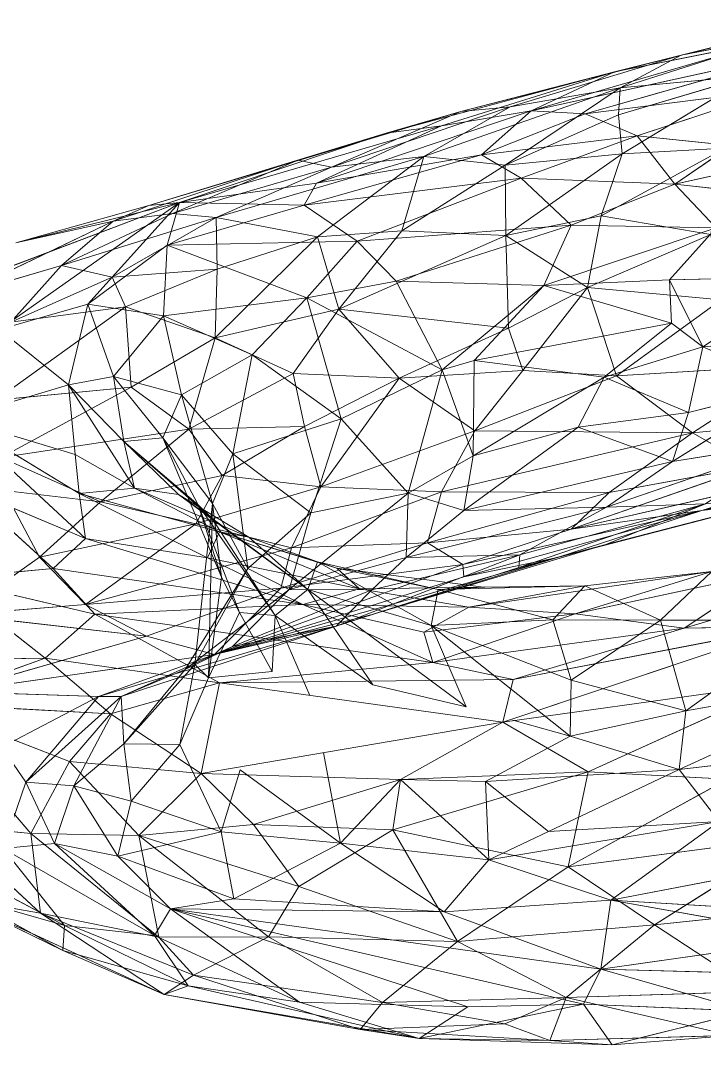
# Model space of a CAD drawing. Header units: inches. Extents: x -1767 to 184, y -1065 to 157.
# Drawn here: x -797.996 to -797.608, y -230.459 to -229.867 of the extents above; entities that cross this region are included whole.
import ezdxf

# ---------------------------------------------------------------- set-up
doc = ezdxf.new("R2010")
doc.units = ezdxf.units.IN
doc.header["$MEASUREMENT"] = 0
for name, color, linetype, lineweight in [('A-DETL-GENF', 92, 'Continuous', 9), ('E-LITE-EQPM', 33, 'Continuous', 9), ('G-IMPT', 8, 'Continuous', 9)]:
    doc.layers.add(name, color=color, linetype=linetype, lineweight=lineweight)

# ---------------------------------------------------------------- blocks, each defined once
blk = doc.blocks.new('flos_pendant16 - flos_pendant - 3D View - _3D__dwg_FLOS_AIM_Pendant_Lamps_dwg-2425-_3D_-V18-FIRST FLOOR')
at = {"layer": 'G-IMPT'}
for p, q in [((52.9159, 19.3744), (53.1001, 19.4019)), ((53.1001, 19.4019), (52.9407, 19.4046)), ((53.1826, 19.3881), (52.9407, 19.4046)), ((52.9407, 19.4046), (53.1551, 19.3331)), ((53.3558, 19.3689), (53.1001, 19.4019)), ((53.1331, 19.3441), (53.1001, 19.4019)), ((53.1826, 19.3881), (53.1001, 19.4019)), ((53.1826, 19.3881), (53.1551, 19.3331)), ((53.3558, 19.3689), (53.1826, 19.3881)), ((53.4328, 19.3496), (53.1826, 19.3881)), ((53.1826, 19.3881), (53.2403, 19.3606)), ((53.1056, 19.3001), (52.9159, 19.3744)), ((53.1331, 19.3441), (52.9159, 19.3744)), ((53.3558, 19.3689), (53.1331, 19.3441)), ((53.2403, 19.3606), (53.1551, 19.3331)), ((53.4328, 19.3496), (53.2403, 19.3606)), ((53.3998, 19.3166), (53.2403, 19.3606)), ((53.3558, 19.3689), (53.2871, 19.3331)), ((53.3558, 19.3689), (53.4328, 19.3496)), ((53.6555, 19.2699), (53.3558, 19.3689)), ((53.5098, 19.3056), (53.3558, 19.3689)), ((53.6885, 19.2781), (53.3558, 19.3689)), ((53.1551, 19.3331), (52.9022, 19.3496)), ((53.0286, 19.2479), (52.9022, 19.3496)), ((53.4328, 19.3496), (53.3998, 19.3166)), ((53.6885, 19.2781), (53.4328, 19.3496)), ((53.6472, 19.2561), (53.4328, 19.3496)), ((53.1056, 19.3001), (52.7702, 19.3414)), ((53.1551, 19.3331), (53.0286, 19.2479)), ((53.1056, 19.3001), (53.1331, 19.3441)), ((53.6692, 19.1654), (53.1331, 19.3441)), ((53.2871, 19.3331), (53.1331, 19.3441)), ((53.3998, 19.3166), (53.1551, 19.3331)), ((53.2926, 19.2452), (53.1551, 19.3331)), ((53.6692, 19.1654), (53.2871, 19.3331)), ((53.5098, 19.3056), (53.2871, 19.3331)), ((53.3998, 19.3166), (53.2926, 19.2452)), ((53.6472, 19.2561), (53.3998, 19.3166)), ((53.5428, 19.2149), (53.3998, 19.3166)), ((53.694, 19.1984), (53.5098, 19.3056)), ((53.6692, 19.1654), (53.5098, 19.3056)), ((53.6555, 19.2699), (53.5098, 19.3056)), ((53.1056, 19.3001), (52.8087, 19.2864)), ((53.0836, 19.2094), (53.1056, 19.3001)), ((53.6692, 19.1654), (53.1056, 19.3001)), ((53.3063, 19.2039), (53.1056, 19.3001)), ((53.0836, 19.2094), (52.8087, 19.2864)), ((53.6885, 19.2781), (53.6472, 19.2561)), ((53.6555, 19.2699), (53.6885, 19.2781)), ((53.8177, 19.2067), (53.6885, 19.2781)), ((53.9524, 19.1242), (53.6885, 19.2781)), ((53.8424, 19.1544), (53.6885, 19.2781)), ((53.694, 19.1984), (53.6555, 19.2699)), ((53.8122, 19.1737), (53.6555, 19.2699)), ((53.8177, 19.2067), (53.6555, 19.2699)), ((53.6472, 19.2561), (53.5428, 19.2149)), ((53.8424, 19.1544), (53.6472, 19.2561)), ((53.6472, 19.2561), (53.6885, 19.2012)), ((52.729, 19.2452), (53.0286, 19.2479)), ((52.8334, 19.1489), (53.0286, 19.2479)), ((53.0836, 19.2094), (52.8912, 19.2397)), ((53.2926, 19.2452), (53.0286, 19.2479)), ((53.0286, 19.2479), (53.1359, 19.1599)), ((53.2926, 19.2452), (53.1359, 19.1599)), ((53.5428, 19.2149), (53.2926, 19.2452)), ((53.496, 19.1517), (53.2926, 19.2452)), ((53.2926, 19.2452), (53.3641, 19.0884)), ((53.0836, 19.2094), (52.7867, 19.1819)), ((53.0836, 19.2094), (52.9297, 19.1187)), ((53.3063, 19.2039), (53.0836, 19.2094)), ((53.2403, 19.1407), (53.0836, 19.2094)), ((53.5428, 19.2149), (53.496, 19.1517)), ((53.6885, 19.2012), (53.5428, 19.2149)), ((53.7022, 19.0637), (53.5428, 19.2149)), ((53.3063, 19.2039), (53.2403, 19.1407)), ((53.6692, 19.1654), (53.3063, 19.2039)), ((53.4355, 19.0994), (53.3063, 19.2039)), ((53.3063, 19.2039), (53.584, 19.1599)), ((53.694, 19.1984), (53.6692, 19.1654)), ((53.8452, 19.0472), (53.6885, 19.2012)), ((53.8424, 19.1544), (53.6885, 19.2012)), ((53.6885, 19.2012), (53.7022, 19.0637)), ((53.8837, 19.0637), (53.694, 19.1984)), ((53.8149, 19.0637), (53.694, 19.1984)), ((53.694, 19.1984), (53.8122, 19.1737)), ((53.8122, 19.1737), (53.8177, 19.2067)), ((53.9524, 19.1242), (53.8177, 19.2067)), ((53.9387, 19.1242), (53.8177, 19.2067)), ((53.6692, 19.1654), (53.584, 19.1599)), ((53.8149, 19.0637), (53.6692, 19.1654)), ((53.7325, 19.0884), (53.6692, 19.1654)), ((53.8837, 19.0637), (53.8122, 19.1737)), ((53.9249, 19.0994), (53.8122, 19.1737)), ((53.9387, 19.1242), (53.8122, 19.1737)), ((52.8334, 19.1489), (53.1359, 19.1599)), ((52.9132, 19.0637), (53.1359, 19.1599)), ((53.0974, 19.0362), (53.1359, 19.1599)), ((53.3641, 19.0884), (53.1359, 19.1599)), ((53.496, 19.1517), (53.3641, 19.0884)), ((53.4355, 19.0994), (53.584, 19.1599)), ((53.7022, 19.0637), (53.496, 19.1517)), ((53.5483, 19.0637), (53.496, 19.1517)), ((53.5922, 19.0692), (53.584, 19.1599)), ((53.7325, 19.0884), (53.584, 19.1599)), ((53.9524, 19.1242), (53.8424, 19.1544)), ((53.9579, 19.0252), (53.8424, 19.1544)), ((53.8452, 19.0472), (53.8424, 19.1544)), ((53.2403, 19.1407), (52.9297, 19.1187)), ((53.2403, 19.1407), (53.1579, 19.1104)), ((53.2403, 19.1407), (53.2348, 19.0362)), ((53.4355, 19.0994), (53.2403, 19.1407)), ((53.3476, 19.0225), (53.2403, 19.1407)), ((53.1579, 19.1104), (52.9297, 19.1187)), ((52.9764, 19.0445), (52.9297, 19.1187)), ((53.1579, 19.1104), (52.9764, 19.0445)), ((53.2348, 19.0362), (53.1579, 19.1104)), ((53.4355, 19.0994), (53.3476, 19.0225)), ((53.5922, 19.0692), (53.4355, 19.0994)), ((53.5593, 18.9895), (53.4355, 19.0994)), ((53.4355, 19.0994), (53.4465, 18.9772)), ((53.3641, 19.0884), (53.0974, 19.0362)), ((53.3476, 19.0225), (53.3641, 19.0884)), ((53.5483, 19.0637), (53.3641, 19.0884)), ((53.5922, 19.0692), (53.7325, 19.0884)), ((53.7077, 19.017), (53.7325, 19.0884)), ((53.7819, 18.9895), (53.7325, 19.0884)), ((53.8149, 19.0637), (53.7325, 19.0884)), ((53.5922, 19.0692), (53.5593, 18.9895)), ((53.6362, 18.9482), (53.5922, 19.0692)), ((53.7077, 19.017), (53.5922, 19.0692)), ((52.9132, 19.0637), (53.0974, 19.0362)), ((53.5483, 19.0637), (53.3476, 19.0225)), ((53.6115, 18.9895), (53.5483, 19.0637)), ((53.7022, 19.0637), (53.5483, 19.0637)), ((53.6115, 18.9895), (53.7022, 19.0637)), ((53.8452, 19.0472), (53.7022, 19.0637)), ((53.7847, 18.9565), (53.7022, 19.0637)), ((53.7819, 18.9895), (53.8149, 19.0637)), ((53.8452, 18.9785), (53.8149, 19.0637)), ((53.8837, 19.0637), (53.8149, 19.0637)), ((53.8452, 18.9785), (53.8837, 19.0637)), ((52.9764, 19.0445), (52.6905, 18.9455)), ((52.9764, 19.0445), (52.6987, 19.039)), ((52.9764, 19.0445), (52.9599, 18.9675)), ((53.1166, 18.9867), (52.9764, 19.0445)), ((53.2348, 19.0362), (52.9764, 19.0445)), ((53.8452, 19.0472), (53.7847, 18.9565)), ((53.9579, 19.0252), (53.8452, 19.0472)), ((53.9771, 18.8602), (53.8452, 19.0472)), ((52.8252, 18.9427), (53.0974, 19.0362)), ((53.3476, 19.0225), (53.0974, 19.0362)), ((53.2046, 18.9592), (53.0974, 19.0362)), ((53.1166, 18.9867), (53.2348, 19.0362)), ((53.3476, 19.0225), (53.2348, 19.0362)), ((53.3476, 19.0225), (53.2046, 18.9592)), ((53.6115, 18.9895), (53.3476, 19.0225)), ((53.6362, 18.9482), (53.7077, 19.017)), ((53.7105, 18.94), (53.7077, 19.017)), ((53.7819, 18.9895), (53.7077, 19.017)), ((53.1166, 18.9867), (52.9599, 18.9675)), ((53.1166, 18.9867), (53.1084, 18.9125)), ((53.1909, 18.9579), (53.1166, 18.9867)), ((53.1166, 18.9867), (53.2871, 18.8218)), ((53.6115, 18.9895), (53.2046, 18.9592)), ((53.5758, 18.8712), (53.6115, 18.9895)), ((53.7847, 18.9565), (53.6115, 18.9895)), ((53.7242, 18.8987), (53.6115, 18.9895)), ((53.7077, 18.8767), (53.7819, 18.9895)), ((53.7105, 18.94), (53.7819, 18.9895)), ((53.8452, 18.9785), (53.7819, 18.9895)), ((53.7077, 18.8767), (53.8452, 18.9785)), ((53.738, 18.874), (53.8452, 18.9785)), ((53.8727, 18.929), (53.8452, 18.9785)), ((52.9599, 18.9675), (52.6905, 18.9455)), ((52.9599, 18.9675), (52.7812, 18.863)), ((52.8114, 18.8685), (53.2046, 18.9592)), ((52.8252, 18.9427), (53.2046, 18.9592)), ((53.2046, 18.9592), (52.8252, 18.9427)), ((52.9599, 18.9675), (53.1084, 18.9125)), ((52.9599, 18.9675), (52.9819, 18.8438)), ((53.1853, 18.9042), (53.2046, 18.9592)), ((53.5758, 18.8712), (53.2046, 18.9592)), ((53.5895, 18.863), (53.6362, 18.9482)), ((53.606, 18.8438), (53.6362, 18.9482)), ((53.7105, 18.94), (53.6362, 18.9482)), ((53.7847, 18.9565), (53.7242, 18.8987)), ((53.9771, 18.8602), (53.7847, 18.9565)), ((53.4465, 18.7585), (53.2513, 18.9345)), ((53.3723, 18.8932), (53.2513, 18.9345)), ((53.2513, 18.9345), (53.2871, 18.8218)), ((53.606, 18.8438), (53.7105, 18.94)), ((53.6197, 18.8492), (53.7105, 18.94)), ((53.7077, 18.8767), (53.7105, 18.94)), ((53.738, 18.874), (53.8727, 18.929)), ((52.8114, 18.8685), (53.1853, 18.9042)), ((53.1853, 18.9042), (52.9517, 18.8575)), ((53.1084, 18.9125), (52.9819, 18.8438)), ((53.2871, 18.8218), (53.1084, 18.9125)), ((53.1249, 18.83), (53.1084, 18.9125)), ((53.5758, 18.8712), (53.1853, 18.9042)), ((53.2898, 18.8712), (53.1853, 18.9042)), ((53.4933, 18.7888), (53.3723, 18.8932)), ((53.4465, 18.7585), (53.3723, 18.8932)), ((53.4933, 18.7888), (53.4572, 18.8993)), ((53.5758, 18.8712), (53.7242, 18.8987)), ((53.8039, 18.8163), (53.7242, 18.8987)), ((53.9771, 18.8602), (53.7242, 18.8987)), ((53.4135, 18.8108), (53.7077, 18.8767)), ((53.4135, 18.8108), (53.738, 18.874)), ((53.5538, 18.8245), (53.7077, 18.8767)), ((53.5785, 18.8328), (53.738, 18.874)), ((53.7077, 18.8767), (53.6197, 18.8492)), ((53.738, 18.874), (53.7077, 18.8767)), ((53.9304, 18.8492), (53.738, 18.874)), ((52.9819, 18.8438), (52.7812, 18.863)), ((52.8114, 18.8685), (52.9517, 18.8575)), ((53.2898, 18.8712), (52.9517, 18.8575)), ((53.2898, 18.8712), (53.0946, 18.8245)), ((53.7325, 18.764), (53.2898, 18.8712)), ((53.4548, 18.7778), (53.2898, 18.8712)), ((53.5758, 18.8712), (53.2898, 18.8712)), ((53.2898, 18.8712), (53.2981, 18.83)), ((53.5043, 18.863), (53.4933, 18.7888)), ((53.4933, 18.7888), (53.5043, 18.863)), ((53.5895, 18.863), (53.5043, 18.863)), ((53.54, 18.7805), (53.5043, 18.863)), ((53.5895, 18.863), (53.54, 18.7805)), ((53.5895, 18.863), (53.5593, 18.731)), ((53.562, 18.6321), (53.5895, 18.863)), ((53.8039, 18.8163), (53.5758, 18.8712)), ((53.7325, 18.764), (53.5758, 18.8712)), ((53.606, 18.8438), (53.5895, 18.863)), ((53.8039, 18.8163), (53.9771, 18.8602)), ((52.6547, 18.7998), (52.9517, 18.8575)), ((52.9517, 18.8575), (52.8334, 18.7943)), ((53.0946, 18.8245), (52.9517, 18.8575)), ((53.4713, 18.7558), (53.6197, 18.8492)), ((53.6197, 18.8492), (53.5235, 18.7228)), ((53.5538, 18.8245), (53.6197, 18.8492)), ((53.5785, 18.8328), (53.9304, 18.8492)), ((53.6197, 18.8492), (53.606, 18.8438)), ((53.6665, 18.7998), (53.9304, 18.8492)), ((52.9819, 18.8438), (52.9077, 18.786)), ((53.1249, 18.83), (52.9819, 18.8438)), ((53.0781, 18.7888), (52.9819, 18.8438)), ((53.1111, 18.7475), (53.5785, 18.8328)), ((53.2376, 18.7448), (53.5785, 18.8328)), ((53.2376, 18.7613), (53.5785, 18.8328)), ((53.3641, 18.7998), (53.5785, 18.8328)), ((53.5785, 18.8328), (53.4135, 18.8108)), ((53.5785, 18.8328), (53.4823, 18.753)), ((53.606, 18.8438), (53.5235, 18.7228)), ((53.606, 18.8438), (53.562, 18.6321)), ((53.5785, 18.8328), (53.6665, 18.7998)), ((53.0946, 18.8245), (52.8334, 18.7943)), ((53.0946, 18.8245), (52.9077, 18.786)), ((53.1249, 18.83), (53.0781, 18.7888)), ((53.2981, 18.83), (53.0946, 18.8245)), ((53.2348, 18.8025), (53.0946, 18.8245)), ((53.2871, 18.8218), (53.1249, 18.83)), ((53.2733, 18.775), (53.1249, 18.83)), ((53.2348, 18.8025), (53.2981, 18.83)), ((53.2871, 18.8218), (53.2733, 18.775)), ((53.4465, 18.7585), (53.2871, 18.8218)), ((53.43, 18.7228), (53.2871, 18.8218)), ((53.4548, 18.7778), (53.2981, 18.83)), ((53.3613, 18.7668), (53.5538, 18.8245)), ((53.4135, 18.8108), (53.5538, 18.8245)), ((53.4713, 18.7558), (53.5538, 18.8245)), ((53.1606, 18.7393), (53.4135, 18.8108)), ((53.1634, 18.7558), (53.4135, 18.8108)), ((53.4135, 18.8108), (53.3613, 18.7668)), ((53.3641, 18.7998), (53.4135, 18.8108)), ((53.8039, 18.8163), (53.7325, 18.764)), ((53.9277, 18.698), (53.8039, 18.8163)), ((54.0129, 18.7998), (53.8039, 18.8163)), ((53.2348, 18.8025), (52.9077, 18.786)), ((53.0451, 18.7365), (53.3641, 18.7998)), ((53.0781, 18.7888), (53.2348, 18.8025)), ((53.1111, 18.7475), (53.3641, 18.7998)), ((53.3641, 18.7998), (53.1634, 18.7558)), ((53.4548, 18.7778), (53.2348, 18.8025)), ((53.3778, 18.764), (53.2348, 18.8025)), ((53.4823, 18.753), (53.6665, 18.7998)), ((53.6665, 18.7998), (53.7435, 18.7503)), ((53.6665, 18.7998), (53.9139, 18.7475)), ((53.0781, 18.7888), (52.9077, 18.786)), ((53.3778, 18.764), (53.0781, 18.7888)), ((53.2733, 18.775), (53.0781, 18.7888)), ((53.2128, 18.7778), (53.0781, 18.7888)), ((53.3778, 18.764), (53.2128, 18.7778)), ((53.4053, 18.7338), (53.2128, 18.7778)), ((53.2733, 18.775), (53.2128, 18.7778)), ((53.4548, 18.7778), (53.3778, 18.764)), ((53.4933, 18.7888), (53.4465, 18.7585)), ((53.7352, 18.6623), (53.4548, 18.7778)), ((53.7819, 18.698), (53.4548, 18.7778)), ((53.5758, 18.7035), (53.4548, 18.7778)), ((53.7325, 18.764), (53.4548, 18.7778)), ((53.5812, 18.6321), (53.4933, 18.7888)), ((53.5648, 18.6513), (53.4933, 18.7888)), ((53.54, 18.7805), (53.4933, 18.7888)), ((53.5593, 18.731), (53.54, 18.7805)), ((53.5812, 18.6321), (53.54, 18.7805)), ((53.1606, 18.7393), (53.3613, 18.7668)), ((53.43, 18.7228), (53.2733, 18.775)), ((53.2733, 18.775), (53.4053, 18.7338)), ((53.3118, 18.7283), (53.3613, 18.7668)), ((53.3613, 18.7668), (53.4713, 18.7558)), ((53.5758, 18.7035), (53.3778, 18.764)), ((53.5565, 18.6705), (53.3778, 18.764)), ((53.3778, 18.764), (53.4053, 18.7338)), ((53.9277, 18.698), (53.7325, 18.764)), ((53.7819, 18.698), (53.7325, 18.764)), ((52.9077, 18.6953), (53.1634, 18.7558)), ((52.9132, 18.7035), (53.2376, 18.7613)), ((53.0451, 18.7365), (53.1634, 18.7558)), ((53.1111, 18.7475), (53.2376, 18.7613)), ((53.1634, 18.7558), (53.1606, 18.7393)), ((53.2376, 18.7448), (53.2376, 18.7613)), ((53.2376, 18.7448), (53.4823, 18.753)), ((53.2816, 18.7118), (53.4823, 18.753)), ((53.3008, 18.6431), (53.4713, 18.7558)), ((53.3118, 18.7283), (53.4713, 18.7558)), ((53.4465, 18.7585), (53.43, 18.7228)), ((53.4713, 18.7558), (53.4328, 18.6568)), ((53.5648, 18.6513), (53.4465, 18.7585)), ((53.606, 18.6156), (53.4465, 18.7585)), ((53.4465, 18.7585), (53.518, 18.6815)), ((53.463, 18.7008), (53.4823, 18.753)), ((53.463, 18.7008), (53.7435, 18.7503)), ((53.4713, 18.7558), (53.5235, 18.7228)), ((53.4823, 18.753), (53.7435, 18.7503)), ((53.5867, 18.6568), (53.7435, 18.7503)), ((53.7435, 18.7503), (53.7984, 18.6815)), ((53.7435, 18.7503), (53.9139, 18.7475)), ((52.8197, 18.7008), (53.1111, 18.7475)), ((52.8197, 18.7008), (53.0451, 18.7365)), ((52.9077, 18.6953), (53.1606, 18.7393)), ((52.9077, 18.6953), (53.0451, 18.7365)), ((52.9132, 18.7035), (53.1111, 18.7475)), ((52.9132, 18.7035), (53.2376, 18.7448)), ((53.0396, 18.687), (53.1606, 18.7393)), ((53.1111, 18.7475), (53.0451, 18.7365)), ((53.0891, 18.7118), (53.2376, 18.7448)), ((53.1606, 18.7393), (53.3118, 18.7283)), ((53.2816, 18.7118), (53.2376, 18.7448)), ((53.7984, 18.6815), (53.9139, 18.7475)), ((53.0396, 18.687), (53.3118, 18.7283)), ((53.2293, 18.6733), (53.3118, 18.7283)), ((53.3118, 18.7283), (53.3008, 18.6431)), ((53.43, 18.7228), (53.4053, 18.7338)), ((53.5565, 18.6705), (53.4053, 18.7338)), ((53.518, 18.6815), (53.43, 18.7228)), ((53.43, 18.7228), (53.5565, 18.6705)), ((53.4328, 18.6568), (53.5235, 18.7228)), ((53.5235, 18.7228), (53.529, 18.5688)), ((53.5235, 18.7228), (53.562, 18.6321)), ((53.562, 18.6321), (53.5593, 18.731)), ((53.5593, 18.731), (53.6197, 18.5386)), ((53.5593, 18.731), (53.5812, 18.6321)), ((52.7345, 18.665), (53.0891, 18.7118)), ((52.8417, 18.6513), (53.0891, 18.7118)), ((53.0891, 18.7118), (52.9132, 18.7035)), ((53.0341, 18.6678), (53.0891, 18.7118)), ((53.0341, 18.6678), (53.2816, 18.7118)), ((53.0891, 18.7118), (53.2816, 18.7118)), ((53.2568, 18.6458), (53.2816, 18.7118)), ((53.2816, 18.7118), (53.463, 18.7008)), ((52.2973, 18.6238), (52.9132, 18.7035)), ((52.7345, 18.665), (52.9132, 18.7035)), ((52.8197, 18.7008), (52.9132, 18.7035)), ((52.9077, 18.6953), (53.0396, 18.687)), ((53.2568, 18.6458), (53.463, 18.7008)), ((53.4163, 18.6238), (53.463, 18.7008)), ((53.463, 18.7008), (53.5867, 18.6568)), ((53.5758, 18.7035), (53.5565, 18.6705)), ((53.738, 18.6018), (53.5758, 18.7035)), ((53.7352, 18.6623), (53.5758, 18.7035)), ((53.7352, 18.6623), (53.7819, 18.698)), ((53.8892, 18.5798), (53.7819, 18.698)), ((53.9277, 18.698), (53.7819, 18.698)), ((52.7757, 18.6238), (53.0396, 18.687)), ((52.9462, 18.6348), (53.0396, 18.687)), ((53.0396, 18.687), (53.2293, 18.6733)), ((53.606, 18.6156), (53.518, 18.6815)), ((53.6637, 18.6018), (53.518, 18.6815)), ((53.518, 18.6815), (53.5565, 18.6705)), ((53.5867, 18.6568), (53.7984, 18.6815)), ((53.7105, 18.6156), (53.7984, 18.6815)), ((53.8369, 18.5881), (53.7984, 18.6815)), ((53.0341, 18.6678), (52.8417, 18.6513)), ((52.9159, 18.5991), (53.0341, 18.6678)), ((52.9462, 18.6348), (53.2293, 18.6733)), ((53.0341, 18.6678), (53.2568, 18.6458)), ((53.0671, 18.5771), (53.2293, 18.6733)), ((53.2293, 18.6733), (53.2101, 18.6018)), ((53.2293, 18.6733), (53.3008, 18.6431)), ((53.6637, 18.6018), (53.5565, 18.6705)), ((53.738, 18.6018), (53.5565, 18.6705)), ((52.9159, 18.5991), (52.8417, 18.6513)), ((53.3008, 18.6431), (53.4328, 18.6568)), ((53.3805, 18.5358), (53.4328, 18.6568)), ((53.4163, 18.6238), (53.5867, 18.6568)), ((53.4328, 18.6568), (53.529, 18.5688)), ((53.5455, 18.5963), (53.5867, 18.6568)), ((53.5812, 18.6321), (53.5648, 18.6513)), ((53.672, 18.5386), (53.5648, 18.6513)), ((53.5648, 18.6513), (53.606, 18.6156)), ((53.5867, 18.6568), (53.7105, 18.6156)), ((53.8919, 18.4863), (53.7352, 18.6623)), ((53.8892, 18.5798), (53.7352, 18.6623)), ((53.738, 18.6018), (53.7352, 18.6623)), ((52.9159, 18.5991), (53.2568, 18.6458)), ((53.2046, 18.5688), (53.2568, 18.6458)), ((53.2101, 18.6018), (53.3008, 18.6431)), ((53.2403, 18.4836), (53.3008, 18.6431)), ((53.2568, 18.6458), (53.4163, 18.6238)), ((53.3008, 18.6431), (53.3805, 18.5358)), ((52.7757, 18.6238), (52.9462, 18.6348)), ((52.7757, 18.5496), (52.9462, 18.6348)), ((52.9462, 18.6348), (52.9187, 18.5716)), ((52.9462, 18.6348), (53.0671, 18.5771)), ((53.2046, 18.5688), (53.4163, 18.6238)), ((53.2981, 18.4891), (53.4163, 18.6238)), ((53.4163, 18.6238), (53.43, 18.5413)), ((53.4163, 18.6238), (53.5455, 18.5963)), ((53.529, 18.5688), (53.562, 18.6321)), ((53.5895, 18.4836), (53.562, 18.6321)), ((53.562, 18.6321), (53.6197, 18.5386)), ((53.6197, 18.5386), (53.5812, 18.6321)), ((53.672, 18.5386), (53.5812, 18.6321)), ((53.5455, 18.5963), (53.7105, 18.6156)), ((53.584, 18.5303), (53.7105, 18.6156)), ((53.672, 18.5386), (53.606, 18.6156)), ((53.6637, 18.6018), (53.606, 18.6156)), ((53.7105, 18.6156), (53.8369, 18.5441)), ((53.7105, 18.6156), (53.8369, 18.5881)), ((52.6162, 18.5991), (52.9159, 18.5991)), ((52.7675, 18.5221), (52.9159, 18.5991)), ((52.9159, 18.5991), (53.0094, 18.5138)), ((52.9159, 18.5991), (53.2046, 18.5688)), ((53.0259, 18.5138), (53.2101, 18.6018)), ((53.0671, 18.5771), (53.2101, 18.6018)), ((53.1963, 18.4753), (53.2101, 18.6018)), ((53.2403, 18.4836), (53.2101, 18.6018)), ((53.43, 18.5413), (53.5455, 18.5963)), ((53.5455, 18.5963), (53.584, 18.5303)), ((53.738, 18.4561), (53.6637, 18.6018)), ((53.672, 18.5386), (53.6637, 18.6018)), ((53.6637, 18.6018), (53.738, 18.5496)), ((53.6637, 18.6018), (53.738, 18.6018)), ((53.8919, 18.4863), (53.738, 18.6018)), ((53.738, 18.5496), (53.738, 18.6018)), ((52.7757, 18.5496), (52.9187, 18.5716)), ((52.8912, 18.4863), (52.9187, 18.5716)), ((52.9187, 18.5716), (53.0671, 18.5771)), ((52.9187, 18.5716), (53.0259, 18.5138)), ((53.0094, 18.5138), (53.2046, 18.5688)), ((53.0671, 18.5771), (53.0259, 18.5138)), ((53.2046, 18.5688), (53.1331, 18.4946)), ((53.2046, 18.5688), (53.2981, 18.4891)), ((53.3805, 18.5358), (53.529, 18.5688)), ((53.4905, 18.4396), (53.529, 18.5688)), ((53.529, 18.5688), (53.5895, 18.4836)), ((52.7757, 18.5496), (52.8912, 18.4863)), ((53.2981, 18.4891), (53.43, 18.5413)), ((53.4383, 18.4698), (53.43, 18.5413)), ((53.43, 18.5413), (53.584, 18.5303)), ((53.584, 18.5303), (53.8369, 18.5441)), ((53.6555, 18.4671), (53.8369, 18.5441)), ((53.738, 18.4561), (53.738, 18.5496)), ((53.8919, 18.4863), (53.738, 18.5496)), ((53.2403, 18.4836), (53.3805, 18.5358)), ((53.4108, 18.3709), (53.3805, 18.5358)), ((53.3805, 18.5358), (53.4905, 18.4396)), ((53.4383, 18.4698), (53.584, 18.5303)), ((53.5373, 18.4121), (53.584, 18.5303)), ((53.584, 18.5303), (53.6555, 18.4671)), ((53.5895, 18.4836), (53.6197, 18.5386)), ((53.6775, 18.4506), (53.6197, 18.5386)), ((53.6197, 18.5386), (53.672, 18.5386)), ((53.6775, 18.4506), (53.672, 18.5386)), ((53.738, 18.4561), (53.672, 18.5386)), ((52.7675, 18.5221), (53.0094, 18.5138)), ((52.8609, 18.4259), (53.0094, 18.5138)), ((52.8912, 18.4863), (53.0259, 18.5138)), ((52.9297, 18.4506), (53.0259, 18.5138)), ((53.0094, 18.5138), (53.1331, 18.4946)), ((53.0094, 18.5138), (53.0369, 18.3929)), ((53.0259, 18.5138), (53.1963, 18.4753)), ((52.707, 18.4891), (52.8912, 18.4863)), ((52.7427, 18.4066), (52.8912, 18.4863)), ((52.8912, 18.4863), (52.9269, 18.3929)), ((52.8912, 18.4863), (52.9297, 18.4506)), ((53.1331, 18.4946), (53.0369, 18.3929)), ((53.1331, 18.4946), (53.1469, 18.4369)), ((53.1331, 18.4946), (53.2981, 18.4891)), ((53.1469, 18.4369), (53.2981, 18.4891)), ((53.2981, 18.4891), (53.3696, 18.3901)), ((53.2981, 18.4891), (53.4383, 18.4698)), ((53.738, 18.4561), (53.8919, 18.4863)), ((52.9297, 18.4506), (53.1963, 18.4753)), ((53.0946, 18.3846), (53.2403, 18.4836)), ((53.0946, 18.3846), (53.1963, 18.4753)), ((53.1963, 18.4753), (53.2403, 18.4836)), ((53.2898, 18.3599), (53.2403, 18.4836)), ((53.2403, 18.4836), (53.4108, 18.3709)), ((53.4905, 18.4396), (53.5895, 18.4836)), ((53.6032, 18.3764), (53.5895, 18.4836)), ((53.5895, 18.4836), (53.6775, 18.4506)), ((53.3696, 18.3901), (53.4383, 18.4698)), ((53.4383, 18.4698), (53.5373, 18.4121)), ((53.5373, 18.4121), (53.6555, 18.4671)), ((53.6527, 18.3599), (53.6555, 18.4671)), ((53.6527, 18.3599), (53.8369, 18.4671)), ((53.6555, 18.4671), (53.8369, 18.4671)), ((52.9269, 18.3929), (52.9297, 18.4506)), ((52.9297, 18.4506), (53.0946, 18.3846)), ((53.6032, 18.3764), (53.6775, 18.4506)), ((53.6775, 18.4506), (53.738, 18.4561)), ((53.7022, 18.3516), (53.6775, 18.4506)), ((53.7022, 18.3516), (53.738, 18.4561)), ((53.8232, 18.3736), (53.738, 18.4561)), ((53.0369, 18.3929), (53.1469, 18.4369)), ((53.1386, 18.3131), (53.1469, 18.4369)), ((53.1469, 18.4369), (53.3696, 18.3901)), ((53.4108, 18.3709), (53.4905, 18.4396)), ((53.4905, 18.4396), (53.6032, 18.3764)), ((52.8609, 18.4259), (53.0369, 18.3929)), ((52.7427, 18.4066), (52.9269, 18.3929)), ((53.3696, 18.3901), (53.5373, 18.4121)), ((53.3888, 18.2911), (53.5373, 18.4121)), ((53.5373, 18.4121), (53.5263, 18.3214)), ((53.5373, 18.4121), (53.6527, 18.3599)), ((52.8582, 18.3296), (52.9269, 18.3929)), ((52.8664, 18.3379), (53.0369, 18.3929)), ((52.9269, 18.3929), (53.0946, 18.3846)), ((53.0094, 18.2994), (53.0369, 18.3929)), ((53.0094, 18.2994), (53.0369, 18.3929)), ((53.1386, 18.3131), (53.0369, 18.3929)), ((53.1386, 18.3131), (53.3696, 18.3901)), ((53.2761, 18.2939), (53.3696, 18.3901)), ((53.3696, 18.3901), (53.3888, 18.2911)), ((52.8582, 18.3296), (53.0946, 18.3846)), ((53.0506, 18.3076), (53.0946, 18.3846)), ((53.0946, 18.3846), (53.2898, 18.3599)), ((53.4108, 18.3709), (53.6032, 18.3764)), ((53.5675, 18.2279), (53.8232, 18.3736)), ((53.5895, 18.2829), (53.6032, 18.3764)), ((53.7022, 18.3516), (53.6032, 18.3764)), ((53.7022, 18.3516), (53.8232, 18.3736)), ((53.0506, 18.3076), (53.2898, 18.3599)), ((53.2898, 18.3599), (53.4108, 18.3709)), ((53.3366, 18.3021), (53.2898, 18.3599)), ((53.3366, 18.3021), (53.4108, 18.3709)), ((53.5895, 18.2829), (53.4108, 18.3709)), ((53.5263, 18.3214), (53.6527, 18.3599)), ((53.6527, 18.3599), (53.8067, 18.3654)), ((53.6527, 18.3599), (53.6665, 18.3186)), ((53.6665, 18.3186), (53.8067, 18.3654)), ((53.7325, 18.2966), (53.8067, 18.3654)), ((53.5675, 18.2279), (53.7022, 18.3516)), ((53.5895, 18.2829), (53.7022, 18.3516)), ((52.5942, 18.3324), (52.9077, 18.2664)), ((52.8664, 18.3379), (53.0094, 18.2994)), ((52.9077, 18.2664), (52.8582, 18.3296)), ((52.8582, 18.3296), (53.0506, 18.3076)), ((53.3888, 18.2911), (53.5263, 18.3214)), ((53.5208, 18.2526), (53.5263, 18.3214)), ((53.5208, 18.2526), (53.6665, 18.3186)), ((53.5263, 18.3214), (53.6665, 18.3186)), ((53.6582, 18.2444), (53.8754, 18.3241)), ((53.6665, 18.3186), (53.7325, 18.2966)), ((53.7325, 18.2966), (53.8754, 18.3241)), ((52.9077, 18.2664), (53.0506, 18.3076)), ((52.9736, 18.2197), (53.1386, 18.3131)), ((53.0094, 18.2994), (53.1386, 18.3131)), ((53.1111, 18.2389), (53.0506, 18.3076)), ((53.0506, 18.3076), (53.3366, 18.3021)), ((53.1304, 18.2197), (53.1386, 18.3131)), ((53.1386, 18.3131), (53.2761, 18.2939)), ((53.5675, 18.2279), (53.8589, 18.3076)), ((52.8362, 18.2252), (53.0094, 18.2994)), ((52.9736, 18.2197), (53.0094, 18.2994)), ((53.1111, 18.2389), (53.3366, 18.3021)), ((53.1304, 18.2197), (53.2761, 18.2939)), ((53.2761, 18.2939), (53.2376, 18.1977)), ((53.2376, 18.1977), (53.3888, 18.2911)), ((53.2761, 18.2939), (53.3888, 18.2911)), ((53.4025, 18.2472), (53.3366, 18.3021)), ((53.3366, 18.3021), (53.5895, 18.2829)), ((53.3888, 18.2911), (53.5208, 18.2526)), ((53.5208, 18.2526), (53.7325, 18.2966)), ((53.5785, 18.2417), (53.7325, 18.2966)), ((53.6582, 18.2444), (53.7325, 18.2966)), ((53.4025, 18.2472), (53.5895, 18.2829)), ((53.5675, 18.2279), (53.5895, 18.2829)), ((52.5942, 18.2279), (52.9077, 18.2664)), ((52.9077, 18.2664), (52.8279, 18.2224)), ((52.9077, 18.2664), (52.9517, 18.1977)), ((52.9077, 18.2664), (53.1111, 18.2389)), ((53.2376, 18.1977), (53.5208, 18.2526)), ((53.3613, 18.2004), (53.5208, 18.2526)), ((53.5208, 18.2526), (53.5785, 18.2417)), ((53.5675, 18.2279), (53.7902, 18.2609)), ((53.6087, 18.2279), (53.7902, 18.2609)), ((53.6582, 18.2444), (53.7902, 18.2609)), ((52.9517, 18.1977), (53.1111, 18.2389)), ((53.1111, 18.2389), (53.4025, 18.2472)), ((53.1606, 18.2032), (53.1111, 18.2389)), ((53.1606, 18.2032), (53.4025, 18.2472)), ((53.3613, 18.2004), (53.5785, 18.2417)), ((53.3833, 18.2197), (53.4025, 18.2472)), ((53.5675, 18.2279), (53.4025, 18.2472)), ((53.4053, 18.1867), (53.6582, 18.2444)), ((53.4053, 18.1867), (53.5785, 18.2417)), ((53.6582, 18.2444), (53.5785, 18.2417)), ((53.6087, 18.2279), (53.6582, 18.2444)), ((52.8279, 18.2224), (52.9517, 18.1977)), ((52.8362, 18.2252), (52.9736, 18.2197)), ((53.1826, 18.1427), (53.6087, 18.2279)), ((53.2101, 18.1592), (53.5675, 18.2279)), ((53.2843, 18.1619), (53.6087, 18.2279)), ((53.2843, 18.1619), (53.5675, 18.2279)), ((53.5675, 18.2279), (53.3833, 18.2197)), ((53.6087, 18.2279), (53.4053, 18.1867)), ((53.6087, 18.2279), (53.5675, 18.2279)), ((52.7922, 18.1317), (52.9736, 18.2197)), ((52.9681, 18.1317), (53.1304, 18.2197)), ((52.9736, 18.2197), (52.9736, 18.1674)), ((52.9736, 18.2197), (53.1304, 18.2197)), ((52.9736, 18.1674), (53.1304, 18.2197)), ((53.0891, 18.1509), (53.3833, 18.2197)), ((53.1304, 18.2197), (53.2376, 18.1977)), ((53.1606, 18.2032), (53.3833, 18.2197)), ((53.2101, 18.1592), (53.3833, 18.2197)), ((52.7592, 18.1537), (52.9517, 18.1977)), ((52.9517, 18.1977), (53.1606, 18.2032)), ((52.9517, 18.1977), (53.0176, 18.1619)), ((52.9681, 18.1317), (53.2376, 18.1977)), ((53.0176, 18.1619), (53.1606, 18.2032)), ((53.0891, 18.1509), (53.1606, 18.2032)), ((53.1166, 18.1427), (53.3613, 18.2004)), ((53.1166, 18.1427), (53.2376, 18.1977)), ((53.1826, 18.1427), (53.3613, 18.2004)), ((53.2376, 18.1977), (53.3613, 18.2004)), ((53.3613, 18.2004), (53.4053, 18.1867)), ((53.1826, 18.1427), (53.4053, 18.1867)), ((52.7922, 18.1317), (52.9736, 18.1674)), ((52.9681, 18.1317), (52.9736, 18.1674)), ((52.707, 18.1042), (53.0176, 18.1619)), ((52.707, 18.1042), (53.0891, 18.1509)), ((52.7592, 18.1537), (53.0176, 18.1619)), ((52.7592, 18.0877), (53.0891, 18.1509)), ((52.9736, 18.1097), (53.2843, 18.1619)), ((52.9736, 18.1097), (53.2101, 18.1592)), ((53.0891, 18.1509), (52.9736, 18.1097)), ((53.0891, 18.1509), (53.0176, 18.1619)), ((53.0891, 18.1509), (53.2101, 18.1592)), ((53.1826, 18.1427), (53.2843, 18.1619)), ((53.2843, 18.1619), (53.2101, 18.1592)), ((52.8829, 18.0959), (53.1826, 18.1427)), ((52.8829, 18.0959), (53.1166, 18.1427)), ((52.9681, 18.1317), (53.1166, 18.1427)), ((52.9736, 18.1097), (53.1826, 18.1427)), ((53.1826, 18.1427), (53.1166, 18.1427)), ((52.74, 18.0822), (52.9681, 18.1317)), ((52.7922, 18.1317), (52.9681, 18.1317)), ((52.8829, 18.0959), (52.9681, 18.1317)), ((52.6245, 18.0574), (52.9736, 18.1097)), ((52.7592, 18.0877), (52.9736, 18.1097)), ((52.8829, 18.0959), (52.9736, 18.1097)), ((52.4018, 18.0272), (52.8829, 18.0959)), ((52.6245, 18.0574), (52.8829, 18.0959)), ((52.74, 18.0822), (52.8829, 18.0959))]:
    blk.add_line(p, q, dxfattribs=at)
at = {"layer": 'G-IMPT', "flags": 128}
for points in [[(53.6885, 19.2012), (53.5428, 19.2149), (53.6472, 19.2561), (53.3998, 19.3166), (53.4328, 19.3496), (53.2403, 19.3606), (53.1826, 19.3881), (52.9407, 19.4046), (52.9159, 19.3744), (52.6712, 19.3716), (52.7702, 19.3414), (52.5008, 19.2946), (52.5558, 19.2342), (52.3358, 19.1847), (52.4595, 19.1214), (52.6465, 19.0857)], [(53.5098, 19.3056), (53.3558, 19.3689), (53.1331, 19.3441), (53.1001, 19.4019), (53.3558, 19.3689), (53.1826, 19.3881), (53.1001, 19.4019), (52.9407, 19.4046), (52.6712, 19.3716), (52.5008, 19.2946)], [(53.1001, 19.4019), (52.9159, 19.3744), (52.7702, 19.3414)], [(53.1551, 19.3331), (52.9022, 19.3496), (52.9407, 19.4046), (53.1551, 19.3331), (53.3998, 19.3166), (53.2926, 19.2452), (53.496, 19.1517), (53.5428, 19.2149), (53.7022, 19.0637), (53.5483, 19.0637), (53.6115, 18.9895), (53.5757, 18.8712), (53.7242, 18.8987)], [(53.1826, 19.3881), (53.1551, 19.3331), (53.0286, 19.2479), (53.2926, 19.2452), (53.5428, 19.2149), (53.3998, 19.3166), (53.2403, 19.3606), (53.1551, 19.3331), (53.2926, 19.2452), (53.3641, 19.0884), (53.3476, 19.0225), (53.6115, 18.9895), (53.7022, 19.0637), (53.7847, 18.9565), (53.7242, 18.8987), (53.6115, 18.9895), (53.7847, 18.9565)], [(54.0734, 18.6486), (54.0211, 18.5331), (54.1064, 18.5688), (54.0734, 18.6486), (54.0129, 18.7998), (54.0761, 18.929), (53.9771, 18.8602), (53.9579, 19.0252), (53.8424, 19.1544), (53.8452, 19.0472), (53.7022, 19.0637), (53.6885, 19.2012), (53.6472, 19.2561), (53.4328, 19.3496), (53.1826, 19.3881)], [(54.1339, 18.7283), (54.0761, 18.929), (53.9524, 19.1242), (53.8177, 19.2067), (53.6555, 19.2699), (53.5098, 19.3056), (53.2871, 19.3331), (53.1331, 19.3441), (52.9159, 19.3744), (53.1056, 19.3001), (52.7702, 19.3414), (52.8087, 19.2864), (52.5008, 19.2946), (52.3358, 19.1847), (52.1131, 19.0362), (51.9427, 18.8877)], [(53.6115, 18.9895), (53.2046, 18.9592), (53.0974, 19.0362), (53.1359, 19.1599), (52.9132, 19.0637), (53.0974, 19.0362), (53.3641, 19.0884), (53.1359, 19.1599), (53.0286, 19.2479), (52.9022, 19.3496), (52.74, 19.3799), (52.5778, 19.3194)], [(52.9764, 19.0445), (52.9297, 19.1187), (53.0836, 19.2094), (53.1056, 19.3001), (53.6692, 19.1654), (53.2871, 19.3331), (53.3558, 19.3689), (53.4328, 19.3496), (53.6885, 19.2781)], [(54.0321, 19.0445), (54.1091, 18.9537), (54.1476, 18.8328), (54.1339, 18.7283), (54.0129, 18.7998), (53.9771, 18.8602), (53.8039, 18.8163), (53.7242, 18.8987), (53.9771, 18.8602), (53.7847, 18.9565), (53.8452, 19.0472), (53.6885, 19.2012), (53.8424, 19.1544), (53.6472, 19.2561), (53.6885, 19.2781), (53.3558, 19.3689), (53.6555, 19.2699), (53.6885, 19.2781), (53.8424, 19.1544), (53.9524, 19.1242), (53.6885, 19.2781), (53.8177, 19.2067)], [(53.1056, 19.3001), (53.1331, 19.3441), (53.6692, 19.1654)], [(52.5778, 19.3194), (52.729, 19.2452), (53.0286, 19.2479), (52.8334, 19.1489), (53.1359, 19.1599), (53.2926, 19.2452)], [(53.9387, 19.1242), (53.8122, 19.1737), (53.694, 19.1984), (53.6692, 19.1654), (53.3063, 19.2039), (53.584, 19.1599), (53.7325, 19.0884), (53.7819, 18.9895), (53.8149, 19.0637), (53.8452, 18.9785), (53.7819, 18.9895), (53.7077, 19.017), (53.7325, 19.0884), (53.8149, 19.0637), (53.6692, 19.1654), (53.7325, 19.0884), (53.5922, 19.0692), (53.5593, 18.9895), (53.4355, 19.0994), (53.5922, 19.0692), (53.584, 19.1599), (53.6692, 19.1654), (53.5098, 19.3056), (53.694, 19.1984)], [(52.5558, 19.2342), (52.7867, 19.1819), (52.8912, 19.2397), (53.0836, 19.2094), (52.8087, 19.2864), (53.1056, 19.3001), (53.3063, 19.2039), (53.4355, 19.0994)], [(53.9387, 19.1242), (53.8177, 19.2067), (53.8122, 19.1737), (53.6555, 19.2699), (53.694, 19.1984)], [(52.4898, 19.1132), (52.729, 19.2452), (52.8334, 19.1489), (52.5805, 18.9455), (52.443, 18.8108), (52.0471, 18.5578), (52.3771, 18.8492), (52.443, 18.8108), (52.5008, 18.7943), (52.8114, 18.8685), (52.8252, 18.9427), (52.5805, 18.9455), (52.9132, 19.0637), (52.8252, 18.9427), (53.0974, 19.0362), (53.3476, 19.0225), (53.5483, 19.0637), (53.496, 19.1517), (53.7022, 19.0637)], [(52.6987, 19.039), (52.5475, 18.9675), (52.6905, 18.9455), (52.7812, 18.863), (52.4705, 18.8383), (52.6905, 18.9455), (52.6987, 19.039), (52.9297, 19.1187), (52.7867, 19.1819), (53.0836, 19.2094)], [(53.2403, 19.1407), (52.9297, 19.1187), (53.1579, 19.1104), (53.2403, 19.1407), (53.0836, 19.2094), (53.3063, 19.2039), (53.2403, 19.1407), (53.2348, 19.0362), (52.9764, 19.0445), (52.9599, 18.9675), (52.9819, 18.8438), (52.7812, 18.863), (52.9599, 18.9675), (52.6905, 18.9455), (52.9764, 19.0445), (52.6987, 19.039)], [(54.0294, 18.8987), (54.1201, 18.885), (54.0321, 18.9922), (53.9249, 19.0994), (53.8837, 19.0637), (53.694, 19.1984), (53.8149, 19.0637), (53.8837, 19.0637), (53.8452, 18.9785), (53.8727, 18.929), (53.9716, 18.929), (53.9304, 18.8492), (54.0294, 18.8987), (54.0596, 18.7915), (54.0486, 18.6733), (54.1449, 18.7173), (54.0596, 18.7915), (54.1201, 18.885), (54.1449, 18.7173)], [(53.9249, 19.0994), (53.8122, 19.1737), (53.8837, 19.0637)], [(53.584, 19.1599), (53.4355, 19.0994), (53.2403, 19.1407), (53.3476, 19.0225), (53.2348, 19.0362)], [(53.5483, 19.0637), (53.3641, 19.0884), (53.496, 19.1517)], [(53.3723, 18.8932), (53.2513, 18.9345), (53.2871, 18.8218), (53.1084, 18.9125), (52.9599, 18.9675), (53.1166, 18.9867), (52.9764, 19.0445), (53.1579, 19.1104), (53.2348, 19.0362), (53.1166, 18.9867), (53.1084, 18.9125), (53.1249, 18.83)], [(53.4465, 18.9772), (53.4355, 19.0994), (53.3476, 19.0225)], [(53.7077, 19.017), (53.5922, 19.0692), (53.6362, 18.9482), (53.5895, 18.863), (53.5593, 18.731)], [(53.738, 18.874), (53.9304, 18.8492), (54.0596, 18.7915), (53.9139, 18.7475), (53.9304, 18.8492), (53.8727, 18.929), (53.8837, 19.0637), (53.9524, 19.0307)], [(53.9771, 18.8602), (53.8452, 19.0472), (53.9579, 19.0252)], [(53.5785, 18.2417), (53.6582, 18.2444), (53.6087, 18.2279), (53.4053, 18.1867), (53.6582, 18.2444), (53.7325, 18.2966), (53.8067, 18.3654), (53.8369, 18.4671), (53.9634, 18.4369), (53.8369, 18.5441), (53.7105, 18.6156), (53.8369, 18.5881), (53.9139, 18.7475), (53.6665, 18.7998), (53.9304, 18.8492), (53.5785, 18.8328), (53.738, 18.874), (53.8727, 18.929), (53.9524, 19.0307), (53.9716, 18.929), (54.0294, 18.8987), (54.0321, 18.9922), (53.9716, 18.929)], [(53.6362, 18.9482), (53.7077, 19.017), (53.7105, 18.94), (53.6362, 18.9482), (53.606, 18.8438), (53.5895, 18.863), (53.562, 18.6321), (53.6197, 18.5386), (53.672, 18.5386), (53.5812, 18.6321), (53.5648, 18.6513), (53.672, 18.5386), (53.606, 18.6156), (53.6637, 18.6018), (53.738, 18.6018), (53.7352, 18.6623), (53.5757, 18.7035), (53.738, 18.6018), (53.5565, 18.6705), (53.3778, 18.764), (53.5757, 18.7035), (53.4548, 18.7778), (53.7325, 18.764), (53.2898, 18.8712), (53.1853, 18.9042), (53.5757, 18.8712), (53.2046, 18.9592), (53.3476, 19.0225)], [(53.1909, 18.9579), (53.1166, 18.9867), (53.2871, 18.8218), (53.2733, 18.775), (53.43, 18.7228), (53.4053, 18.7338), (53.2733, 18.775), (53.2128, 18.7778), (53.3778, 18.764), (53.4548, 18.7778), (53.2348, 18.8025), (53.3778, 18.764), (53.0781, 18.7888), (53.2128, 18.7778), (53.4053, 18.7338)], [(53.7077, 18.8767), (53.7819, 18.9895), (53.7105, 18.94), (53.606, 18.8438), (53.562, 18.6321), (53.5895, 18.4836), (53.6197, 18.5386), (53.5812, 18.6321), (53.5593, 18.731), (53.54, 18.7805), (53.5895, 18.863)], [(53.0891, 18.7118), (52.9132, 18.7035), (53.2376, 18.7448), (53.4823, 18.753), (53.5785, 18.8328), (53.4135, 18.8108), (53.738, 18.874), (53.7077, 18.8767), (53.8452, 18.9785), (53.738, 18.874)], [(53.5757, 18.8712), (53.2898, 18.8712), (53.4548, 18.7778), (53.2981, 18.83), (53.2898, 18.8712), (52.9517, 18.8575), (53.1853, 18.9042), (53.2046, 18.9592), (52.8114, 18.8685)], [(53.1853, 18.9042), (52.8114, 18.8685), (52.6547, 18.7998), (52.5008, 18.7943), (52.8252, 18.9427), (52.443, 18.8108)], [(53.2513, 18.9345), (53.4465, 18.7585), (53.43, 18.7228), (53.518, 18.6815), (53.5565, 18.6705), (53.5757, 18.7035)], [(53.2871, 18.8218), (53.1249, 18.83), (53.2733, 18.775), (53.0781, 18.7888), (53.1249, 18.83), (52.9819, 18.8438), (53.1084, 18.9125)], [(53.6637, 18.6018), (53.5565, 18.6705), (53.43, 18.7228), (53.2871, 18.8218), (53.4465, 18.7585), (53.3723, 18.8932)], [(53.3723, 18.8932), (53.4933, 18.7888), (53.5648, 18.6513), (53.606, 18.6156), (53.518, 18.6815), (53.6637, 18.6018), (53.738, 18.5496), (53.738, 18.4561), (53.6775, 18.4506), (53.7022, 18.3516), (53.8232, 18.3736), (53.9084, 18.3929), (53.8919, 18.4863), (53.738, 18.4561)], [(53.606, 18.6156), (53.4465, 18.7585), (53.4933, 18.7888), (53.4572, 18.8993)], [(53.5538, 18.8245), (53.7077, 18.8767), (53.4135, 18.8108), (53.3613, 18.7668), (53.3118, 18.7283), (53.2293, 18.6733), (53.3008, 18.6431), (53.2101, 18.6018), (53.2403, 18.4836), (53.2898, 18.3599), (53.0506, 18.3076), (53.1111, 18.2389), (53.3366, 18.3021), (53.5895, 18.2829), (53.5675, 18.2279), (53.4025, 18.2472), (53.1606, 18.2032), (53.3833, 18.2197), (53.5675, 18.2279), (53.8589, 18.3076)], [(53.2898, 18.8712), (53.0946, 18.8245), (53.2981, 18.83), (53.2348, 18.8025), (53.0946, 18.8245), (52.9517, 18.8575), (52.6547, 18.7998)], [(52.8114, 18.8685), (52.9517, 18.8575), (52.8334, 18.7943), (53.0946, 18.8245), (52.9077, 18.786), (53.2348, 18.8025), (53.0781, 18.7888), (52.9077, 18.786), (52.9819, 18.8438), (53.0781, 18.7888)], [(53.5758, 18.8712), (53.8039, 18.8163), (53.7325, 18.764), (53.7819, 18.698), (53.7352, 18.6623), (53.4548, 18.7778), (53.7819, 18.698)], [(53.5895, 18.863), (53.5043, 18.863), (53.54, 18.7805), (53.5812, 18.6321), (53.4933, 18.7888), (53.54, 18.7805)], [(53.8919, 18.4863), (53.7352, 18.6623), (53.8892, 18.5798), (53.9277, 18.698), (54.0129, 18.7998), (53.8039, 18.8163), (53.9277, 18.698), (53.7325, 18.764), (53.5758, 18.8712)], [(53.1634, 18.7558), (53.4135, 18.8108), (53.1606, 18.7393), (53.0396, 18.687), (52.9462, 18.6348), (52.9187, 18.5716), (53.0671, 18.5771), (53.2293, 18.6733), (53.2101, 18.6018), (53.0259, 18.5138), (53.0671, 18.5771), (52.9462, 18.6348), (53.2293, 18.6733), (53.0396, 18.687), (53.3118, 18.7283), (53.1606, 18.7393), (53.3613, 18.7668), (53.4713, 18.7558), (53.3118, 18.7283), (53.3008, 18.6431), (53.4713, 18.7558), (53.5538, 18.8245), (53.6197, 18.8492), (53.4713, 18.7558), (53.5235, 18.7228), (53.562, 18.6321), (53.529, 18.5688)], [(53.5785, 18.8328), (53.1111, 18.7475), (53.2376, 18.7613), (52.9132, 18.7035)], [(53.0341, 18.6678), (53.2816, 18.7118), (53.0891, 18.7118), (53.2376, 18.7448), (53.5785, 18.8328), (53.2376, 18.7613), (53.2376, 18.7448), (53.2816, 18.7118), (53.2568, 18.6458), (53.4163, 18.6238), (53.2046, 18.5688), (53.2568, 18.6458), (53.463, 18.7008), (53.2816, 18.7118), (53.4823, 18.753), (53.7435, 18.7503), (53.463, 18.7008)], [(53.3613, 18.7668), (53.5538, 18.8245), (53.4135, 18.8108), (53.3641, 18.7998), (53.5785, 18.8328), (53.6665, 18.7998), (53.4823, 18.753), (53.463, 18.7008), (53.5867, 18.6568), (53.4163, 18.6238)], [(53.0451, 18.7365), (53.3641, 18.7998), (53.1111, 18.7475), (52.9132, 18.7035), (52.8197, 18.7008), (53.1111, 18.7475), (53.0451, 18.7365), (53.1634, 18.7558), (53.1606, 18.7393), (52.9077, 18.6953), (53.0396, 18.687), (52.7757, 18.6238), (52.9462, 18.6348), (52.7757, 18.5496)], [(52.5942, 18.3324), (52.9077, 18.2664), (52.9517, 18.1977), (53.1606, 18.2032), (53.0891, 18.1509)], [(53.3641, 18.7998), (53.1634, 18.7558), (52.9077, 18.6953), (52.7757, 18.6238), (52.7757, 18.5496), (52.597, 18.5661)], [(53.6665, 18.7998), (53.7435, 18.7503), (53.7984, 18.6815), (53.7105, 18.6156), (53.5867, 18.6568), (53.7984, 18.6815), (53.8369, 18.5881), (53.8369, 18.5441), (53.584, 18.5303)], [(53.3778, 18.764), (53.4053, 18.7338), (53.5565, 18.6705)], [(53.4713, 18.7558), (53.4328, 18.6568), (53.3008, 18.6431)], [(53.463, 18.7008), (53.4163, 18.6238), (53.43, 18.5413), (53.5455, 18.5963), (53.5867, 18.6568), (53.7435, 18.7503), (53.9139, 18.7475), (53.7984, 18.6815)], [(53.5648, 18.6513), (53.4465, 18.7585), (53.518, 18.6815)], [(52.1599, 18.2856), (52.3633, 18.3434), (52.3551, 18.2197), (52.5942, 18.3324), (52.5942, 18.2279), (52.9077, 18.2664), (52.8279, 18.2224), (52.9517, 18.1977), (53.1111, 18.2389), (52.9077, 18.2664), (53.0506, 18.3076), (52.8582, 18.3296), (53.0946, 18.3846), (53.2898, 18.3599), (53.3366, 18.3021), (53.4108, 18.3709), (53.4905, 18.4396), (53.5895, 18.4836), (53.6775, 18.4506), (53.6032, 18.3764), (53.4905, 18.4396), (53.529, 18.5688), (53.5235, 18.7228), (53.4328, 18.6568)], [(53.672, 18.5386), (53.6637, 18.6018), (53.738, 18.4561), (53.672, 18.5386), (53.6775, 18.4506), (53.6197, 18.5386), (53.5593, 18.731), (53.562, 18.6321)], [(54.0266, 18.3874), (53.8589, 18.3076), (53.9084, 18.3929), (54.0211, 18.4314), (54.0211, 18.5331), (53.8919, 18.4863), (53.738, 18.6018), (53.738, 18.5496), (53.8919, 18.4863), (53.8892, 18.5798), (54.0211, 18.5331), (53.9277, 18.698), (54.0734, 18.6486), (54.1339, 18.7283)], [(51.7695, 18.3241), (52.1021, 18.2774), (51.9344, 18.1647), (51.7805, 18.2224), (52.1021, 18.2774), (52.0829, 18.3791), (52.0416, 18.4533), (52.3386, 18.4671), (52.0389, 18.5193), (52.3688, 18.5771), (52.6162, 18.5991), (52.432, 18.5276), (52.7675, 18.5221), (52.6162, 18.5991), (52.7345, 18.665), (52.8417, 18.6513), (53.0891, 18.7118), (52.7345, 18.665), (52.9132, 18.7035), (52.2973, 18.6238), (52.7345, 18.665), (52.4238, 18.6211)], [(52.8609, 18.4259), (52.7675, 18.5221), (53.0094, 18.5138), (52.9159, 18.5991), (53.0341, 18.6678), (52.8417, 18.6513), (52.9159, 18.5991), (53.2568, 18.6458), (53.0341, 18.6678), (53.0891, 18.7118)], [(53.8892, 18.5798), (53.7819, 18.698), (53.9277, 18.698)], [(54.0211, 18.4314), (53.8919, 18.4863), (53.8232, 18.3736), (53.738, 18.4561), (53.7022, 18.3516), (53.6032, 18.3764), (53.5895, 18.4836), (53.529, 18.5688), (53.4328, 18.6568), (53.3805, 18.5358), (53.529, 18.5688)], [(53.2898, 18.3599), (53.4108, 18.3709), (53.2403, 18.4836), (53.3008, 18.6431), (53.3805, 18.5358), (53.4108, 18.3709), (53.5895, 18.2829), (53.7022, 18.3516), (53.5675, 18.2279), (53.8232, 18.3736)], [(53.8754, 18.3241), (53.6582, 18.2444), (53.7902, 18.2609), (53.5675, 18.2279), (53.6087, 18.2279), (53.7902, 18.2609)], [(53.8067, 18.3654), (53.6665, 18.3186), (53.7325, 18.2966), (53.5785, 18.2417), (53.5208, 18.2526), (53.5263, 18.3214), (53.6527, 18.3599), (53.5373, 18.4121), (53.4383, 18.4698), (53.43, 18.5413)], [(53.5455, 18.5963), (53.4163, 18.6238), (53.2981, 18.4891), (53.2046, 18.5688), (53.0094, 18.5138), (53.1331, 18.4946), (53.2046, 18.5688), (52.9159, 18.5991)], [(52.7675, 18.5221), (52.9159, 18.5991), (52.6162, 18.5991), (52.4238, 18.6211), (52.3688, 18.5771), (51.9289, 18.5468)], [(53.5373, 18.4121), (53.6555, 18.4671), (53.584, 18.5303), (53.5455, 18.5963), (53.7105, 18.6156), (53.584, 18.5303), (53.5373, 18.4121), (53.5263, 18.3214), (53.6665, 18.3186), (53.5208, 18.2526), (53.3613, 18.2004), (53.1826, 18.1427), (53.2843, 18.1619), (52.9737, 18.1097), (53.0891, 18.1509), (52.707, 18.1042), (52.7592, 18.0877)], [(52.9077, 18.2664), (52.8582, 18.3296), (52.9269, 18.3929), (52.7427, 18.4066), (52.8912, 18.4863), (52.9269, 18.3929), (53.0946, 18.3846), (53.1963, 18.4753), (53.2101, 18.6018), (53.0671, 18.5771)], [(52.707, 18.4891), (52.8912, 18.4863), (52.7757, 18.5496), (52.9187, 18.5716), (52.8912, 18.4863), (52.9297, 18.4506), (53.0946, 18.3846), (53.0506, 18.3076), (53.3366, 18.3021), (53.4025, 18.2472)], [(52.9187, 18.5716), (53.0259, 18.5138), (52.8912, 18.4863)], [(53.4383, 18.4698), (53.584, 18.5303), (53.43, 18.5413), (53.2981, 18.4891), (53.3696, 18.3901), (53.4383, 18.4698), (53.2981, 18.4891)], [(53.6665, 18.3186), (53.6527, 18.3599), (53.6555, 18.4671), (53.8369, 18.5441), (53.8369, 18.4671)], [(53.4905, 18.4396), (53.3805, 18.5358), (53.2403, 18.4836)], [(53.1331, 18.4946), (53.0369, 18.3929), (53.0094, 18.5138), (52.8609, 18.4259), (52.6437, 18.3379), (52.6327, 18.4094)], [(52.9297, 18.4506), (53.1963, 18.4753), (53.0259, 18.5138), (52.9297, 18.4506), (52.9269, 18.3929)], [(52.4018, 18.0272), (52.8829, 18.0959), (52.74, 18.0822), (52.7922, 18.1317), (52.9737, 18.2197), (53.1304, 18.2197), (53.1386, 18.3131), (53.0369, 18.3929), (53.1469, 18.4369), (53.1331, 18.4946), (53.2981, 18.4891), (53.1469, 18.4369)], [(53.0946, 18.3846), (53.2403, 18.4836), (53.1963, 18.4753)], [(52.9737, 18.2197), (53.1386, 18.3131), (53.0094, 18.2994), (52.8664, 18.3379), (53.0369, 18.3929), (52.8609, 18.4259), (52.6327, 18.4094), (52.3743, 18.3929), (52.3908, 18.3021), (52.6327, 18.4094), (52.608, 18.4698)], [(53.5208, 18.2526), (53.7325, 18.2966), (53.8754, 18.3241), (53.8067, 18.3654), (53.6527, 18.3599), (53.8369, 18.4671), (53.6555, 18.4671)], [(53.1166, 18.1427), (53.2376, 18.1977), (53.1304, 18.2197), (53.2761, 18.2939), (53.1386, 18.3131), (53.1469, 18.4369), (53.3696, 18.3901), (53.1386, 18.3131)], [(52.2148, 18.0245), (52.4293, 18.0437), (52.4018, 18.0272), (52.74, 18.0822), (52.4293, 18.0437), (52.5475, 18.0959), (52.74, 18.0822), (52.9682, 18.1317), (52.9737, 18.1674), (52.9737, 18.2197), (52.8362, 18.2252), (52.8664, 18.3379), (52.8609, 18.4259)], [(53.2376, 18.1977), (53.3888, 18.2911), (53.2761, 18.2939), (53.3696, 18.3901), (53.5373, 18.4121), (53.3888, 18.2911), (53.5263, 18.3214)], [(52.4238, 18.0684), (52.3551, 18.1234), (52.707, 18.1042), (52.399, 18.041), (52.7592, 18.0877), (52.6245, 18.0574), (52.9737, 18.1097), (53.1826, 18.1427), (53.1166, 18.1427), (53.3613, 18.2004), (53.2376, 18.1977), (53.5208, 18.2526), (53.3888, 18.2911), (53.3696, 18.3901)], [(53.4108, 18.3709), (53.6032, 18.3764), (53.5895, 18.2829), (53.4025, 18.2472)], [(52.6025, 18.1702), (52.6327, 18.2499), (52.8664, 18.3379), (52.6437, 18.3379), (52.6327, 18.2499), (52.8362, 18.2252), (52.6025, 18.1702), (52.5475, 18.0959), (52.8362, 18.2252), (53.0094, 18.2994), (52.9737, 18.2197)], [(53.2761, 18.2939), (53.2376, 18.1977), (52.9682, 18.1317)], [(51.6567, 18.1262), (51.8492, 18.1152), (52.1186, 18.1234), (52.0224, 18.0327), (52.399, 18.041), (52.6245, 18.0574), (52.8829, 18.0959), (52.9737, 18.1097), (52.7592, 18.0877), (53.0891, 18.1509), (53.0176, 18.1619), (53.1606, 18.2032), (53.1111, 18.2389), (53.4025, 18.2472), (53.3833, 18.2197)], [(53.4053, 18.1867), (53.5785, 18.2417), (53.3613, 18.2004), (53.4053, 18.1867), (53.1826, 18.1427)], [(53.2843, 18.1619), (53.2101, 18.1592), (53.5675, 18.2279), (53.2843, 18.1619), (53.6087, 18.2279), (53.1826, 18.1427), (52.8829, 18.0959), (52.9682, 18.1317), (52.7922, 18.1317), (52.9737, 18.1674), (53.1304, 18.2197), (52.9682, 18.1317), (53.1166, 18.1427), (52.8829, 18.0959)], [(53.2101, 18.1592), (53.3833, 18.2197), (53.0891, 18.1509), (53.2101, 18.1592), (52.9737, 18.1097)], [(53.0176, 18.1619), (52.9517, 18.1977), (52.7592, 18.1537)]]:
    blk.add_lwpolyline(points, dxfattribs=at)
for points in [[(53.6197, 18.8492), (53.7105, 18.94), (53.7077, 18.8767), (53.6197, 18.8492), (53.5235, 18.7228), (53.606, 18.8438)], [(52.8197, 18.7008), (52.9077, 18.6953), (53.0451, 18.7365)], [(52.707, 18.1042), (53.0176, 18.1619), (52.7592, 18.1537)]]:
    blk.add_lwpolyline(points, close=True, dxfattribs=at)
blk = doc.blocks.new('flos_pendant16 - flos_pendant - 3D View - _3D__dwg-V19-FIRST FLOOR')
at = {"xscale": 0.426201584994806, "yscale": 0.426201584994806, "zscale": 0.426201584994806}
blk.add_blockref('flos_pendant16 - flos_pendant - 3D View - _3D__dwg_FLOS_AIM_Pendant_Lamps_dwg-2425-_3D_-V18-FIRST FLOOR', (0.70538, -0.37632), dxfattribs=at)
blk = doc.blocks.new('flos_pendant16 - flos_pendant16 2-V20-FIRST FLOOR')
blk.add_blockref('flos_pendant16 - flos_pendant - 3D View - _3D__dwg-V19-FIRST FLOOR', (0, 0))

msp = doc.modelspace()

# ---------------------------------------------------------------- hatches: boundary and pattern name
at = {"layer": 'A-DETL-GENF'}
h = msp.add_hatch(dxfattribs=at)
h.set_pattern_fill('FP1_12', style=0, pattern_type=2)
h.set_pattern_definition([(0, (0, 0), (0, 6), [])])
h.paths.add_polyline_path([(-850.18703, -314.94786), (-830.06259, -314.94786), (-830.06259, -299.79348), (-556.77905, -299.79348), (-556.77905, -106.83652), (-967.91522, -51.6245), (-967.91522, -314.94786), (-962.36507, -314.94786), (-962.36507, -308.80012), (-932.36507, -308.80012), (-932.36507, -314.94786), (-853.93703, -314.94786)], flags=0)
h.paths.add_polyline_path([(-751.70443, -218.25713), (-751.70443, -218.25698), (-751.65169, -218.25016)], flags=0)
h.paths.add_polyline_path([(-801.07159, -213.42448), (-801.07159, -213.42437), (-801.01019, -213.42448)], flags=0)

# ---------------------------------------------------------------- block references
at = {"layer": 'E-LITE-EQPM', "rotation": 185.4644837373745}
msp.add_blockref('flos_pendant16 - flos_pendant16 2-V20-FIRST FLOOR', (-775.18097, -220.37019), dxfattribs=at)

doc.saveas('drawing.dxf')
